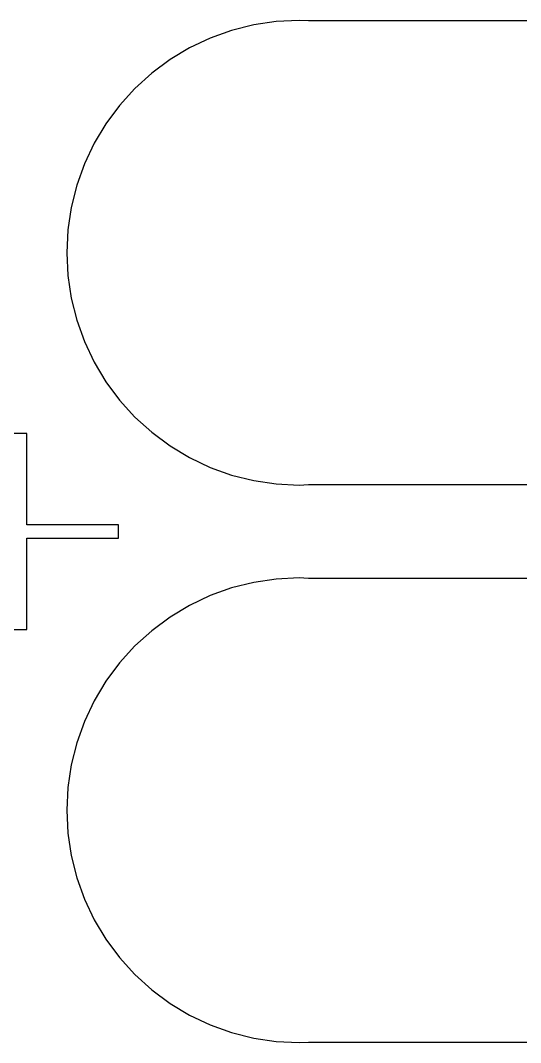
# Model space of a CAD drawing. Extents: x 0.5 to 47.5, y 0.5 to 53.5.
# Drawn here: x 12 to 17.39, y 24.5 to 35.5 of the extents above; entities that cross this region are included whole.
import ezdxf

# ---------------------------------------------------------------- set-up
doc = ezdxf.new("R2010")
doc.units = 0

msp = doc.modelspace()

# ---------------------------------------------------------------- linework, layer by layer
for p, q in [((14.5123, 35.452), (14.2743, 35.3923)), ((14.755, 35.488), (14.5123, 35.452)), ((15, 35.5), (14.755, 35.488)), ((15.1019, 35.495), (15, 35.5)), ((20.8981, 35.495), (15.1019, 35.495)), ((14.2743, 35.3923), (14.0433, 35.3097)), ((13.8215, 35.2048), (13.6111, 35.0787)), ((14.0433, 35.3097), (13.8215, 35.2048)), ((13.6111, 35.0787), (13.414, 34.9325)), ((13.414, 34.9325), (13.2322, 34.7678)), ((13.2322, 34.7678), (13.0675, 34.586)), ((13.0675, 34.586), (12.9213, 34.3889)), ((12.9213, 34.3889), (12.7952, 34.1785)), ((12.7952, 34.1785), (12.6903, 33.9567)), ((12.6903, 33.9567), (12.6077, 33.7257)), ((12.6077, 33.7257), (12.548, 33.4877)), ((12.548, 33.4877), (12.512, 33.245)), ((12.512, 33.245), (12.5, 33)), ((12.5, 33), (12.512, 32.755)), ((12.512, 32.755), (12.548, 32.5123)), ((12.548, 32.5123), (12.6077, 32.2743)), ((12.6077, 32.2743), (12.6903, 32.0433)), ((12.6903, 32.0433), (12.7952, 31.8215)), ((12.7952, 31.8215), (12.9213, 31.6111)), ((12.9213, 31.6111), (13.0675, 31.414)), ((13.0675, 31.414), (13.2322, 31.2322)), ((13.2322, 31.2322), (13.414, 31.0675)), ((12.0703, 31.0547), (11.9297, 31.0547)), ((12.0703, 30.0703), (12.0703, 31.0547)), ((13.414, 31.0675), (13.6111, 30.9213)), ((13.6111, 30.9213), (13.8215, 30.7952)), ((13.8215, 30.7952), (14.0433, 30.6903)), ((14.0433, 30.6903), (14.2743, 30.6077)), ((14.2743, 30.6077), (14.5123, 30.548)), ((14.5123, 30.548), (14.755, 30.512)), ((14.755, 30.512), (15, 30.5)), ((15, 30.5), (15.1019, 30.505)), ((15.1019, 30.505), (20.8981, 30.505)), ((13.0547, 30.0703), (12.0703, 30.0703)), ((13.0547, 29.9297), (13.0547, 30.0703)), ((12.0703, 29.9297), (13.0547, 29.9297)), ((12.0703, 28.9453), (12.0703, 29.9297)), ((14.755, 29.488), (14.5123, 29.452)), ((15, 29.5), (14.755, 29.488)), ((15.1019, 29.495), (15, 29.5)), ((20.8981, 29.495), (15.1019, 29.495)), ((14.2743, 29.3923), (14.0433, 29.3097)), ((14.5123, 29.452), (14.2743, 29.3923)), ((14.0433, 29.3097), (13.8215, 29.2048)), ((13.8215, 29.2048), (13.6111, 29.0787)), ((13.6111, 29.0787), (13.414, 28.9325)), ((11.9297, 28.9453), (12.0703, 28.9453)), ((13.414, 28.9325), (13.2322, 28.7678)), ((13.2322, 28.7678), (13.0675, 28.586)), ((13.0675, 28.586), (12.9213, 28.3889)), ((12.9213, 28.3889), (12.7952, 28.1785)), ((12.7952, 28.1785), (12.6903, 27.9567)), ((12.6903, 27.9567), (12.6077, 27.7257)), ((12.6077, 27.7257), (12.548, 27.4877)), ((12.548, 27.4877), (12.512, 27.245)), ((12.512, 27.245), (12.5, 27)), ((12.5, 27), (12.512, 26.755)), ((12.512, 26.755), (12.548, 26.5123)), ((12.548, 26.5123), (12.6077, 26.2743)), ((12.6077, 26.2743), (12.6903, 26.0433)), ((12.6903, 26.0433), (12.7952, 25.8215)), ((12.7952, 25.8215), (12.9213, 25.6111)), ((12.9213, 25.6111), (13.0675, 25.414)), ((13.0675, 25.414), (13.2322, 25.2322)), ((13.2322, 25.2322), (13.414, 25.0675)), ((13.414, 25.0675), (13.6111, 24.9213)), ((13.6111, 24.9213), (13.8215, 24.7952)), ((13.8215, 24.7952), (14.0433, 24.6903)), ((14.0433, 24.6903), (14.2743, 24.6077)), ((14.2743, 24.6077), (14.5123, 24.548)), ((14.5123, 24.548), (14.755, 24.512)), ((14.755, 24.512), (15, 24.5)), ((15, 24.5), (15.1019, 24.505)), ((15.1019, 24.505), (20.8981, 24.505))]:
    msp.add_line(p, q)

doc.saveas('drawing.dxf')
